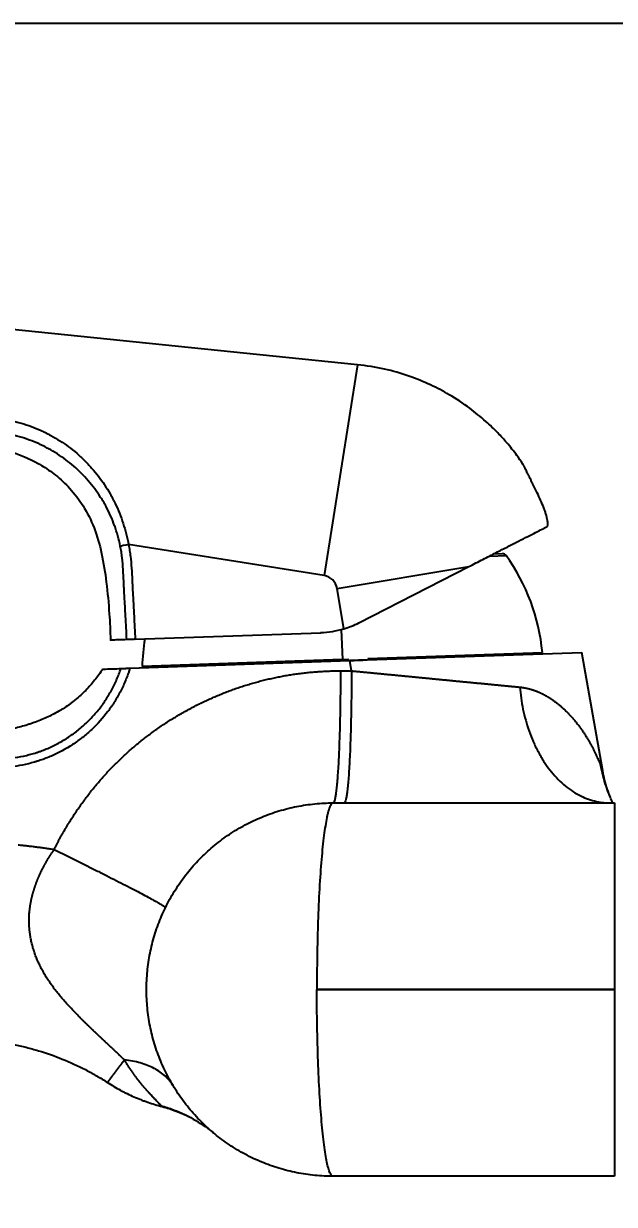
# Model space of a CAD drawing. Extents: x 0 to 1128, y 0 to 827.
# Drawn here: x 682 to 746.9, y 229.6 to 359.2 of the extents above; entities that cross this region are included whole.
import ezdxf

# ---------------------------------------------------------------- set-up
doc = ezdxf.new("R2010")
doc.units = 0
doc.header["$LTSCALE"] = 10
doc.header["$MEASUREMENT"] = 0
doc.header["$PDMODE"] = 3
doc.header["$PDSIZE"] = -10
doc.layers.get('0').update_dxf_attribs({"linetype": 'CONTINUOUS'})
doc.layers.get('DEFPOINTS').update_dxf_attribs({"linetype": 'CONTINUOUS'})
doc.layers.add('1', color=7, linetype='CONTINUOUS')
doc.styles.add('Daelim Dimension', font='')
doc.styles.get('Daelim Dimension').set_extended_font_data('나눔고딕')
doc.dimstyles.new('DEFAULT', dxfattribs={"dimscale": 2, "dimtxt": 2, "dimasz": 2, "dimexe": 0, "dimexo": 2, "dimgap": 1, "dimtad": 1, "dimdec": 1, "dimzin": 9, "dimdsep": 46, "dimtxsty": 'Daelim Dimension', "dimcen": 0.5, "dimclrd": 252, "dimclre": 252, "dimclrt": 3, "dimadec": 1, "dimazin": 0, "dimtfac": 1, "dimtdec": 1, "dimtix": 1, "dimtmove": 0, "dimatfit": 3, "dimfxl": 1, "dimtolj": 1, "dimtzin": 1, "dimlwd": 9, "dimlwe": 9, "dimarcsym": 0})

# ---------------------------------------------------------------- blocks, each defined once
blk = doc.blocks.new('*D19')
at = {"color": 5, "lineweight": 9, "ltscale": 0.5, "transparency": 16777216}
for p, q in [((617.22, 243.92), (617.22, 148.63)), ((814.45, 180.87), (814.45, 148.63)), ((621.22, 148.63), (810.45, 148.63))]:
    blk.add_line(p, q, dxfattribs=at)
at = {"color": 5, "ltscale": 0.5, "transparency": 16777216}
for points in [[(621.22, 149.3), (621.22, 147.96), (617.22, 148.63)], [(810.45, 149.3), (810.45, 147.96), (814.45, 148.63)]]:
    blk.add_solid(points, dxfattribs=at)
at = {"layer": 'DEFPOINTS', "color": 0, "ltscale": 0.5, "transparency": 16777216}
for p in [(617.22, 247.92), (814.45, 184.87), (814.45, 148.63)]:
    blk.add_point(p, dxfattribs=at)
at = {"color": 7, "lineweight": -3, "ltscale": 0.5, "transparency": 16777216, "insert": (715.83, 156.07), "char_height": 10, "attachment_point": 5, "style": 'Daelim Dimension'}
blk.add_mtext('\\A1;197', dxfattribs=at)

msp = doc.modelspace()

# ---------------------------------------------------------------- linework, layer by layer
at = {"color": 5, "lineweight": -3, "ltscale": 0.5}
msp.add_line((762.7, 359.24), (543.58, 359.24), dxfattribs=at)
at = {"layer": '1', "color": 7, "linetype": 'Continuous', "lineweight": -3}
for p, q in [((718.71, 321.79), (619.94, 331.87)), ((718.71, 321.79), (715.05, 298.63)), ((715.05, 298.63), (693.57, 302.04)), ((733.26, 300.77), (735.07, 300.83)), ((733.71, 301.01), (734.64, 301.04)), ((716.5, 297.2), (730.94, 299.61)), ((718.87, 293.45), (730.94, 299.61)), ((717.23, 292.79), (716.5, 297.2)), ((694.31, 291.63), (714.68, 292.36)), ((716.94, 292.7), (717.06, 289.42)), ((693.72, 288.46), (717.88, 289.3)), ((717.88, 289.29), (693.72, 288.43)), ((717.06, 289.42), (695.07, 288.65)), ((717.06, 289.42), (717.79, 289.45)), ((717.06, 289.27), (717.06, 289.42)), ((718.07, 288.17), (717.88, 289.29)), ((719.77, 289.37), (743.37, 290.19)), ((719.85, 289.52), (739.04, 290.19)), ((737.2, 289.98), (737.04, 290.12)), ((745.66, 277.2), (743.37, 290.19)), ((693.63, 288.46), (693.72, 288.46)), ((716.85, 288.17), (718.07, 288.17)), ((716.05, 273.67), (746.95, 273.67)), ((746.95, 273.67), (746.95, 253.17)), ((746.95, 253.17), (714.26, 253.17)), ((714.26, 253.17), (746.95, 253.17)), ((746.95, 253.17), (746.95, 253.17)), ((746.95, 253.17), (746.95, 232.67)), ((746.95, 232.67), (716.05, 232.67))]:
    msp.add_line(p, q, dxfattribs=at)
for centre, radius, start, end in [((734.66, 300.54), 0.5, 35.4074, 92), ((717.1, 288.06), 22.04, 5.5395, 35.4074), ((714.32, 302.36), 10, 272.0453, 286.8952), ((717.1, 288.06), 22.04, 170.5712, 178.4605)]:
    msp.add_arc(centre, radius, start, end, dxfattribs=at)
for centre, major_axis, ratio, start_param, end_param in [((693.63, 302.04), (-0.981, -0.195), 0.010859, 4.766964, 6.079465), ((717.94, 289.29), (0.036, -0.999), 0.05558, 4.698811, 4.710404), ((693.77, 288.43), (-0.951, 0.308), 0.017149, 1.427776, 1.517858), ((693.77, 288.43), (0.036, -0.999), 0.05558, 4.679701, 4.710404)]:
    msp.add_ellipse(centre, major_axis=major_axis, ratio=ratio, start_param=start_param, end_param=end_param, dxfattribs=at)
for points, knots in [([(624.77, 324.01), (627.94, 323.53), (631.11, 323.06), (637.45, 322.12), (640.62, 321.65), (646.96, 320.71), (650.13, 320.25), (656.48, 319.32), (659.65, 318.86), (663.62, 318.28), (664.41, 318.17), (665.99, 317.94), (666.79, 317.82), (669.17, 317.47), (670.75, 317.24), (673.13, 316.89), (673.92, 316.77), (675.11, 316.59), (675.51, 316.53), (676.3, 316.4), (676.69, 316.34), (677.29, 316.25), (677.58, 316.2), (677.98, 316.14), (678.38, 316.08), (678.67, 316.03), (679.07, 315.97), (679.27, 315.93), (679.86, 315.83), (680.25, 315.75), (680.83, 315.62), (681.02, 315.58), (681.4, 315.48), (681.59, 315.43), (682.16, 315.26), (682.53, 315.14), (683.26, 314.87), (683.62, 314.72), (684.15, 314.47), (684.33, 314.39), (684.55, 314.28), (684.59, 314.26), (684.68, 314.21), (684.73, 314.19), (684.86, 314.12), (685.29, 313.89), (685.7, 313.64), (686.35, 313.23), (686.67, 313.01), (687.29, 312.55), (687.58, 312.31), (688.17, 311.81), (688.45, 311.55), (688.86, 311.14), (689, 311.01), (689.26, 310.72), (689.39, 310.58), (689.78, 310.15), (690.02, 309.85), (690.49, 309.24), (690.72, 308.92), (691.15, 308.28), (691.35, 307.94), (691.64, 307.43), (691.74, 307.26), (691.85, 307.04), (691.88, 307), (691.92, 306.91), (691.94, 306.87), (692.01, 306.73), (692.05, 306.65), (692.27, 306.2), (692.43, 305.84), (692.72, 305.11), (692.86, 304.73), (693.1, 303.98), (693.22, 303.6), (693.41, 302.83), (693.5, 302.44), (693.57, 302.04)], [0, 0, 0, 0, 0.125, 0.125, 0.25, 0.25, 0.375, 0.375, 0.5, 0.5, 0.53125, 0.53125, 0.5625, 0.5625, 0.625, 0.625, 0.65625, 0.65625, 0.671875, 0.671875, 0.6875, 0.6875, 0.695312, 0.699219, 0.703125, 0.710937, 0.710937, 0.71875, 0.71875, 0.734375, 0.734375, 0.742187, 0.742187, 0.75, 0.75, 0.765625, 0.765625, 0.78125, 0.78125, 0.789062, 0.789062, 0.791016, 0.791016, 0.792969, 0.792969, 0.796875, 0.8125, 0.8125, 0.828125, 0.828125, 0.84375, 0.84375, 0.859375, 0.859375, 0.867187, 0.867187, 0.875, 0.875, 0.890625, 0.890625, 0.90625, 0.90625, 0.921875, 0.921875, 0.929687, 0.929687, 0.931641, 0.931641, 0.933594, 0.933594, 0.9375, 0.9375, 0.953125, 0.953125, 0.96875, 0.96875, 0.984375, 0.984375, 1, 1, 1, 1]), ([(692.67, 301.85), (692.59, 302.24), (692.5, 302.62), (692.34, 303.19), (692.28, 303.37), (692.17, 303.74), (691.98, 304.29), (691.76, 304.83), (691.45, 305.54), (691.28, 305.88), (691.05, 306.31), (691, 306.39), (690.91, 306.56), (690.76, 306.81), (690.61, 307.06), (690.31, 307.54), (690.09, 307.85), (689.64, 308.46), (689.4, 308.75), (688.91, 309.32), (688.65, 309.6), (688.11, 310.14), (687.84, 310.39), (687.27, 310.88), (686.98, 311.12), (686.38, 311.57), (686.07, 311.78), (685.43, 312.19), (685.11, 312.38), (684.61, 312.66), (684.44, 312.74), (684.22, 312.85), (684.18, 312.87), (684.09, 312.92), (683.96, 312.98), (683.83, 313.04), (683.4, 313.24), (683.04, 313.38), (682.33, 313.65), (681.96, 313.77), (681.41, 313.93), (681.22, 313.98), (680.85, 314.08), (680.66, 314.12), (680.09, 314.25), (679.71, 314.32), (679.13, 314.42), (678.94, 314.45), (678.55, 314.51), (678.36, 314.54), (677.97, 314.6), (677.78, 314.63), (677.39, 314.69), (677.2, 314.72), (676.61, 314.81), (676.23, 314.87), (675.06, 315.05), (674.29, 315.17), (672.74, 315.4), (671.96, 315.51), (669.63, 315.86), (668.08, 316.08), (665.74, 316.42), (664.97, 316.53), (663.41, 316.75), (659.53, 317.32), (655.64, 317.88), (649.43, 318.78), (646.32, 319.24), (640.11, 320.14), (637, 320.6), (630.79, 321.51), (627.68, 321.97), (624.58, 322.43)], [0, 0, 0, 0, 0.015625, 0.015625, 0.023438, 0.023438, 0.03125, 0.046875, 0.046875, 0.0625, 0.0625, 0.066406, 0.066406, 0.070313, 0.078125, 0.078125, 0.09375, 0.09375, 0.109375, 0.109375, 0.125, 0.125, 0.140625, 0.140625, 0.15625, 0.15625, 0.171875, 0.171875, 0.1875, 0.1875, 0.195313, 0.195313, 0.197266, 0.197266, 0.199219, 0.203125, 0.203125, 0.21875, 0.21875, 0.234375, 0.234375, 0.242188, 0.242188, 0.25, 0.25, 0.265625, 0.265625, 0.273438, 0.273438, 0.28125, 0.28125, 0.289063, 0.289063, 0.296875, 0.296875, 0.3125, 0.3125, 0.34375, 0.34375, 0.375, 0.375, 0.4375, 0.4375, 0.46875, 0.46875, 0.5, 0.625, 0.625, 0.75, 0.75, 0.875, 0.875, 1, 1, 1, 1]), ([(736.89, 310.87), (736.68, 311.19), (736.13, 312), (735.2, 313.15), (734.07, 314.4), (732.73, 315.68), (730.97, 317.12), (728.94, 318.46), (726.7, 319.64), (724.32, 320.6), (721.63, 321.37), (719.72, 321.68), (718.71, 321.79)], [0, 0, 0, 0, 0.052682, 0.134423, 0.201543, 0.284562, 0.38812, 0.511822, 0.617613, 0.734369, 0.861913, 1, 1, 1, 1]), ([(624.35, 321.56), (626.92, 321.13), (632, 320.29), (639.41, 319.11), (646.35, 318.04), (652.64, 317.09), (658.27, 316.25), (663.24, 315.52), (667.57, 314.91), (671.3, 314.36), (674.25, 313.85), (676.5, 313.39), (678.16, 313), (679.52, 312.61), (680.82, 312.19), (682.32, 311.62), (683.97, 310.8), (685.65, 309.65), (687.22, 308.18), (688.68, 306.25), (689.9, 303.84), (690.68, 300.99), (691.18, 297.82), (691.46, 294.63), (691.57, 292.51), (691.59, 291.54)], [0, 0, 0, 0, 0.094556, 0.187704, 0.2729, 0.350126, 0.41943, 0.479886, 0.532926, 0.578673, 0.61726, 0.641819, 0.662413, 0.67908, 0.693242, 0.712365, 0.737503, 0.76018, 0.786147, 0.815447, 0.847916, 0.883648, 0.922574, 0.964723, 1, 1, 1, 1]), ([(738.47, 307.72), (738.42, 307.82), (738.32, 308.02), (738.17, 308.32), (738.08, 308.51), (738.01, 308.66), (737.97, 308.73), (737.94, 308.8), (737.91, 308.85), (737.9, 308.87), (737.84, 308.99), (737.8, 309.08), (737.71, 309.26), (737.67, 309.35), (737.58, 309.52), (737.54, 309.61), (737.48, 309.73), (737.46, 309.77), (737.42, 309.85), (737.4, 309.89), (737.34, 310), (737.27, 310.14), (737.21, 310.27), (737.15, 310.39), (737.12, 310.45), (737.09, 310.52), (737.08, 310.53), (737.07, 310.55), (737.06, 310.57), (737.04, 310.6), (737.03, 310.63), (737, 310.69), (736.96, 310.77), (736.93, 310.82), (736.91, 310.86), (736.91, 310.87), (736.9, 310.88), (736.9, 310.89), (736.9, 310.89), (736.89, 310.91), (736.89, 310.91), (736.89, 310.91), (736.89, 310.91)], [0, 0, 0, 0, 0.062413, 0.124826, 0.187239, 0.187239, 0.218446, 0.234049, 0.234049, 0.249653, 0.249653, 0.312066, 0.312066, 0.374479, 0.374479, 0.436892, 0.436892, 0.468099, 0.468099, 0.499305, 0.499305, 0.561718, 0.624131, 0.624131, 0.686544, 0.686544, 0.702148, 0.702148, 0.717751, 0.717751, 0.748958, 0.748958, 0.811371, 0.873784, 0.873784, 0.90499, 0.920594, 0.920594, 0.936197, 0.936197, 0.99861, 1, 1, 1, 1]), ([(739.53, 303.99), (739.55, 304.01), (739.57, 304.03), (739.6, 304.09), (739.61, 304.11), (739.62, 304.15), (739.62, 304.16), (739.62, 304.19), (739.63, 304.2), (739.63, 304.27), (739.63, 304.34), (739.63, 304.46), (739.62, 304.5), (739.62, 304.55), (739.62, 304.57), (739.61, 304.59), (739.61, 304.62), (739.6, 304.66), (739.59, 304.78), (739.57, 304.88), (739.53, 305.01), (739.53, 305.04), (739.51, 305.1), (739.51, 305.13), (739.48, 305.21), (739.47, 305.27), (739.41, 305.45), (739.38, 305.57), (739.32, 305.72), (739.31, 305.76), (739.29, 305.82), (739.28, 305.85), (739.24, 305.94), (739.22, 306.01), (739.19, 306.07)], [0, 0, 0, 0, 0.125, 0.125, 0.1875, 0.1875, 0.21875, 0.21875, 0.25, 0.25, 0.375, 0.375, 0.4375, 0.4375, 0.453125, 0.453125, 0.46875, 0.5, 0.5, 0.625, 0.625, 0.65625, 0.65625, 0.6875, 0.6875, 0.75, 0.75, 0.875, 0.875, 0.90625, 0.90625, 0.9375, 0.9375, 1, 1, 1, 1]), ([(730.94, 299.61), (731.48, 299.89), (732, 300.15), (732.99, 300.66), (733.47, 300.9), (734.38, 301.37), (734.82, 301.59), (735.44, 301.91), (735.64, 302.01), (735.89, 302.14), (735.94, 302.16), (736.04, 302.21), (736.18, 302.29), (736.32, 302.36), (736.78, 302.59), (737.12, 302.77), (737.75, 303.09), (738.03, 303.23), (738.56, 303.5), (738.79, 303.62), (739.02, 303.74), (739.05, 303.75), (739.1, 303.77), (739.12, 303.79), (739.19, 303.82), (739.24, 303.85), (739.37, 303.92), (739.45, 303.96), (739.53, 303.99)], [0, 0, 0, 0, 0.125, 0.125, 0.25, 0.25, 0.375, 0.375, 0.4375, 0.4375, 0.453125, 0.453125, 0.46875, 0.5, 0.5, 0.625, 0.625, 0.75, 0.75, 0.875, 0.875, 0.890625, 0.890625, 0.90625, 0.90625, 0.9375, 0.9375, 1, 1, 1, 1]), ([(693.38, 291.6), (693.34, 292.46), (693.29, 293.31), (693.24, 294.38), (693.22, 294.59), (693.2, 295.02), (693.19, 295.24), (693.15, 295.88), (693.13, 296.3), (693.09, 296.95), (693.08, 297.27), (693.06, 297.59), (693.05, 297.8), (693.05, 297.91), (693.02, 298.44), (693, 298.87), (692.95, 299.72), (692.92, 300.15), (692.86, 300.68), (692.84, 300.79), (692.81, 301), (692.77, 301.32), (692.71, 301.64), (692.67, 301.85)], [0, 0, 0, 0, 0.25, 0.25, 0.3125, 0.3125, 0.375, 0.375, 0.5, 0.5, 0.5625, 0.59375, 0.59375, 0.625, 0.625, 0.75, 0.75, 0.875, 0.875, 0.90625, 0.90625, 0.9375, 1, 1, 1, 1]), ([(693.57, 302.04), (693.62, 301.82), (693.65, 301.61), (693.72, 301.18), (693.75, 300.96), (693.83, 300.31), (693.87, 299.88), (693.93, 299.01), (693.95, 298.58), (693.97, 298.04), (693.98, 297.93), (693.99, 297.71), (693.99, 297.6), (694.01, 297.28), (694.02, 297.06), (694.05, 296.41), (694.08, 295.97), (694.11, 295.32), (694.13, 295.11), (694.15, 294.67), (694.16, 294.46), (694.22, 293.37), (694.27, 292.5), (694.31, 291.63)], [0, 0, 0, 0, 0.0625, 0.0625, 0.125, 0.125, 0.25, 0.25, 0.375, 0.375, 0.40625, 0.40625, 0.4375, 0.4375, 0.5, 0.5, 0.625, 0.625, 0.6875, 0.6875, 0.75, 0.75, 1, 1, 1, 1]), ([(717.23, 292.79), (717.51, 292.87), (717.79, 292.97), (718.34, 293.19), (718.61, 293.31), (718.87, 293.45)], [0, 0, 0, 0, 0.5, 0.5, 1, 1, 1, 1]), ([(693.38, 291.6), (693.08, 291.59), (692.82, 291.58), (692.38, 291.57), (692.19, 291.56), (692.01, 291.55), (691.98, 291.55), (691.91, 291.55), (691.88, 291.55), (691.8, 291.54), (691.75, 291.54), (691.64, 291.54), (691.6, 291.54), (691.6, 291.54), (691.6, 291.54), (691.6, 291.54)], [0, 0, 0, 0, 0.249887, 0.249887, 0.499774, 0.499774, 0.562246, 0.562246, 0.624718, 0.624718, 0.749662, 0.749662, 0.999549, 0.999549, 1, 1, 1, 1]), ([(694.31, 291.63), (694.26, 291.63), (694.14, 291.63), (694.04, 291.62), (693.93, 291.62), (693.88, 291.62), (693.79, 291.62), (693.74, 291.61), (693.66, 291.61), (693.62, 291.61), (693.55, 291.61), (693.52, 291.61), (693.47, 291.6), (693.44, 291.6), (693.41, 291.6), (693.39, 291.6), (693.38, 291.6)], [0, 0, 0, 0, 0.125, 0.25, 0.25, 0.375, 0.375, 0.5, 0.5, 0.625, 0.625, 0.75, 0.75, 0.875, 0.875, 1, 1, 1, 1]), ([(693.72, 288.43), (693.7, 288.37), (693.68, 288.32), (693.65, 288.22), (693.63, 288.16), (693.58, 288), (693.47, 287.69), (693.35, 287.38), (693.1, 286.76), (692.91, 286.36), (692.51, 285.57), (692.29, 285.18), (691.99, 284.71), (691.93, 284.61), (691.81, 284.42), (691.62, 284.15), (691.43, 283.87), (690.76, 282.99), (690.17, 282.33), (689.2, 281.43), (688.87, 281.14), (688.47, 280.82), (688.43, 280.79), (688.34, 280.72), (688.3, 280.69), (688.16, 280.59), (687.89, 280.39), (687.62, 280.2), (686.69, 279.59), (685.92, 279.17), (684.7, 278.64), (684.29, 278.48), (683.76, 278.31), (683.65, 278.27), (683.44, 278.21), (683.12, 278.11), (682.8, 278.02), (682.15, 277.87), (681.72, 277.78), (680.85, 277.64), (680.42, 277.59), (679.76, 277.54), (679.32, 277.52), (678.88, 277.51), (678.55, 277.49), (678.44, 277.49), (678.22, 277.48), (677.89, 277.47), (677.56, 277.46), (677.12, 277.44), (676.9, 277.43), (676.46, 277.42), (675.8, 277.39), (675.14, 277.37), (673.82, 277.32), (672.93, 277.28), (670.29, 277.19), (668.53, 277.12), (665.01, 276.99), (663.25, 276.93), (659.73, 276.8), (657.96, 276.74), (649.16, 276.41), (642.11, 276.16), (631.54, 275.77), (628.02, 275.64), (622.74, 275.45), (620.98, 275.39), (617.45, 275.26), (615.69, 275.2), (613.93, 275.13)], [0, 0, 0, 0, 0.001953, 0.001953, 0.003906, 0.003906, 0.007813, 0.015625, 0.015625, 0.03125, 0.03125, 0.046875, 0.046875, 0.050781, 0.050781, 0.054688, 0.0625, 0.0625, 0.09375, 0.09375, 0.109375, 0.109375, 0.111328, 0.111328, 0.113281, 0.113281, 0.117188, 0.125, 0.125, 0.15625, 0.15625, 0.171875, 0.171875, 0.175781, 0.175781, 0.179688, 0.1875, 0.1875, 0.203125, 0.203125, 0.21875, 0.21875, 0.226563, 0.234375, 0.234375, 0.238281, 0.238281, 0.242188, 0.25, 0.25, 0.257813, 0.257813, 0.265625, 0.28125, 0.28125, 0.3125, 0.3125, 0.375, 0.375, 0.4375, 0.4375, 0.5, 0.5, 0.75, 0.75, 0.875, 0.875, 0.9375, 0.9375, 1, 1, 1, 1]), ([(613.94, 276.12), (615.67, 276.19), (617.4, 276.25), (620.86, 276.37), (622.59, 276.44), (627.78, 276.62), (631.25, 276.75), (638.17, 277), (641.63, 277.12), (648.55, 277.37), (652.01, 277.5), (657.2, 277.69), (658.93, 277.75), (662.39, 277.87), (664.12, 277.94), (667.58, 278.06), (669.31, 278.12), (671.91, 278.22), (672.77, 278.25), (674.5, 278.31), (675.37, 278.34), (676.45, 278.38), (676.66, 278.39), (677.1, 278.41), (677.31, 278.42), (677.74, 278.43), (678.07, 278.44), (678.39, 278.45), (678.61, 278.46), (678.72, 278.47), (679.04, 278.48), (679.26, 278.48), (679.58, 278.5), (679.69, 278.5), (679.91, 278.52), (680.01, 278.52), (680.55, 278.57), (680.98, 278.62), (681.83, 278.76), (682.25, 278.86), (682.88, 279.02), (683.09, 279.08), (683.41, 279.18), (683.51, 279.21), (683.72, 279.28), (683.82, 279.32), (684.34, 279.5), (684.74, 279.67), (685.53, 280.04), (685.91, 280.24), (686.66, 280.68), (687.03, 280.91), (687.47, 281.23), (687.56, 281.29), (687.74, 281.43), (687.82, 281.49), (688.08, 281.7), (688.25, 281.84), (688.75, 282.26), (689.07, 282.56), (689.67, 283.18), (689.96, 283.51), (690.51, 284.18), (690.77, 284.53), (691.04, 284.94), (691.07, 284.99), (691.13, 285.08), (691.16, 285.13), (691.25, 285.27), (691.42, 285.55), (691.59, 285.83), (691.9, 286.41), (692.09, 286.8), (692.44, 287.6), (692.6, 288.01), (692.74, 288.42)], [0, 0, 0, 0, 0.0625, 0.0625, 0.125, 0.125, 0.25, 0.25, 0.375, 0.375, 0.5, 0.5, 0.5625, 0.5625, 0.625, 0.625, 0.6875, 0.6875, 0.71875, 0.71875, 0.75, 0.75, 0.757813, 0.757813, 0.765625, 0.765625, 0.773438, 0.777344, 0.777344, 0.78125, 0.78125, 0.789063, 0.789063, 0.792969, 0.792969, 0.796875, 0.796875, 0.8125, 0.8125, 0.828125, 0.828125, 0.835938, 0.835938, 0.839844, 0.839844, 0.84375, 0.84375, 0.859375, 0.859375, 0.875, 0.875, 0.890625, 0.890625, 0.894531, 0.894531, 0.898438, 0.898438, 0.90625, 0.90625, 0.921875, 0.921875, 0.9375, 0.9375, 0.953125, 0.953125, 0.955078, 0.955078, 0.957031, 0.957031, 0.960938, 0.96875, 0.96875, 0.984375, 0.984375, 1, 1, 1, 1]), ([(690.74, 288.35), (690.46, 287.94), (690.16, 287.54), (689.54, 286.76), (689.21, 286.38), (688.69, 285.85), (688.51, 285.67), (688.14, 285.33), (687.95, 285.16), (687.71, 284.96), (687.66, 284.92), (687.56, 284.84), (687.51, 284.8), (687.36, 284.69), (687.26, 284.61), (686.95, 284.39), (686.75, 284.25), (686.12, 283.84), (685.69, 283.6), (684.8, 283.15), (684.35, 282.94), (683.65, 282.66), (683.42, 282.57), (683.07, 282.44), (682.89, 282.38), (682.71, 282.32), (682.59, 282.28), (682.53, 282.26), (681.99, 282.09), (681.51, 281.96), (680.54, 281.72), (680.05, 281.61), (679.06, 281.42), (678.57, 281.34), (677.58, 281.2), (677.08, 281.14), (676.09, 281.03), (675.59, 280.97), (674.59, 280.87), (674.09, 280.82), (673.34, 280.76), (673.09, 280.73), (672.59, 280.69), (672.35, 280.67), (671.1, 280.56), (670.1, 280.48), (669.1, 280.41)], [0, 0, 0, 0, 0.0625, 0.0625, 0.125, 0.125, 0.15625, 0.15625, 0.1875, 0.1875, 0.195312, 0.195312, 0.203125, 0.203125, 0.21875, 0.21875, 0.25, 0.25, 0.3125, 0.3125, 0.375, 0.375, 0.40625, 0.40625, 0.421875, 0.429687, 0.429687, 0.4375, 0.4375, 0.5, 0.5, 0.5625, 0.5625, 0.625, 0.625, 0.6875, 0.6875, 0.75, 0.75, 0.8125, 0.8125, 0.84375, 0.84375, 0.875, 0.875, 1, 1, 1, 1]), ([(690.74, 288.35), (690.74, 288.35), (690.78, 288.36), (690.95, 288.36), (691.08, 288.37), (691.41, 288.38), (691.62, 288.39), (692.12, 288.4), (692.41, 288.41), (692.74, 288.42)], [0, 0, 0, 0, 0.25, 0.25, 0.5, 0.5, 0.75, 0.75, 1, 1, 1, 1]), ([(692.74, 288.42), (692.75, 288.42), (692.76, 288.43), (692.8, 288.43), (692.82, 288.43), (692.86, 288.43), (692.88, 288.43), (692.91, 288.43), (692.92, 288.43), (692.97, 288.43), (693.01, 288.43), (693.06, 288.44), (693.07, 288.44), (693.09, 288.44), (693.12, 288.44), (693.16, 288.44), (693.23, 288.44), (693.27, 288.44), (693.35, 288.45), (693.37, 288.45), (693.42, 288.45), (693.45, 288.45), (693.53, 288.45), (693.58, 288.45), (693.63, 288.46)], [0, 0, 0, 0, 0.125, 0.125, 0.25, 0.25, 0.3125, 0.3125, 0.375, 0.375, 0.5, 0.5, 0.53125, 0.53125, 0.5625, 0.625, 0.625, 0.75, 0.75, 0.8125, 0.8125, 0.875, 0.875, 1, 1, 1, 1]), ([(716.85, 288.17), (716.85, 287.69), (716.85, 287.22), (716.85, 286.27), (716.84, 285.8), (716.83, 284.87), (716.83, 284.41), (716.81, 283.5), (716.8, 283.06), (716.78, 282.18), (716.77, 281.75), (716.75, 280.91), (716.73, 280.51), (716.7, 279.72), (716.69, 279.34), (716.65, 278.6), (716.64, 278.25), (716.6, 277.58), (716.58, 277.26), (716.54, 276.66), (716.52, 276.38), (716.47, 275.85), (716.45, 275.6), (716.4, 275.16), (716.38, 274.95), (716.33, 274.59), (716.31, 274.43), (716.26, 274.15), (716.23, 274.04), (716.18, 273.85), (716.15, 273.78), (716.1, 273.69), (716.07, 273.67), (716.05, 273.67)], [0, 0, 0, 0, 0.0625, 0.0625, 0.125, 0.125, 0.1875, 0.1875, 0.25, 0.25, 0.3125, 0.3125, 0.375, 0.375, 0.4375, 0.4375, 0.5, 0.5, 0.5625, 0.5625, 0.625, 0.625, 0.6875, 0.6875, 0.75, 0.75, 0.8125, 0.8125, 0.875, 0.875, 0.9375, 0.9375, 1, 1, 1, 1]), ([(718.07, 288.17), (718.07, 287.74), (718.07, 287.31), (718.06, 286.42), (718.06, 285.98), (718.05, 285.08), (718.04, 284.63), (718.03, 283.73), (718.02, 283.28), (718, 282.38), (717.99, 281.94), (717.97, 281.07), (717.95, 280.65), (717.92, 279.82), (717.91, 279.42), (717.87, 278.64), (717.85, 278.27), (717.81, 277.56), (717.79, 277.23), (717.75, 276.6), (717.73, 276.3), (717.68, 275.76), (717.66, 275.51), (717.61, 275.06), (717.58, 274.86), (717.53, 274.51), (717.51, 274.36), (717.46, 274.1), (717.43, 273.99), (717.38, 273.83), (717.36, 273.77), (717.31, 273.69), (717.29, 273.67), (717.26, 273.67)], [0, 0, 0, 0, 0.0625, 0.0625, 0.125, 0.125, 0.1875, 0.1875, 0.25, 0.25, 0.3125, 0.3125, 0.375, 0.375, 0.4375, 0.4375, 0.5, 0.5, 0.5625, 0.5625, 0.625, 0.625, 0.6875, 0.6875, 0.75, 0.75, 0.8125, 0.8125, 0.875, 0.875, 0.9375, 0.9375, 1, 1, 1, 1]), ([(718.07, 288.17), (718.1, 288.17), (718.15, 288.16), (718.23, 288.15), (718.32, 288.14), (718.4, 288.14), (718.48, 288.13), (718.56, 288.12), (718.65, 288.11), (718.73, 288.1), (718.81, 288.1), (718.89, 288.09), (718.97, 288.08), (719.05, 288.07), (719.13, 288.07), (719.21, 288.06), (719.29, 288.05), (719.37, 288.04), (719.44, 288.04), (719.52, 288.03), (719.6, 288.02), (719.68, 288.01), (719.76, 288.01), (719.83, 288), (719.91, 287.99), (719.99, 287.98), (720.06, 287.98), (720.14, 287.97), (720.21, 287.96), (720.29, 287.95), (720.36, 287.95), (720.44, 287.94), (720.51, 287.93), (720.59, 287.93), (720.66, 287.92), (720.73, 287.91), (720.81, 287.91), (720.88, 287.9), (720.95, 287.89), (721.02, 287.88), (721.1, 287.88), (721.17, 287.87), (721.24, 287.86), (721.31, 287.86), (721.38, 287.85), (721.45, 287.84), (721.52, 287.84), (721.59, 287.83), (721.66, 287.82), (721.73, 287.82), (721.8, 287.81), (721.87, 287.8), (721.93, 287.8), (722, 287.79), (722.07, 287.78), (722.14, 287.78), (722.2, 287.77), (722.27, 287.77), (722.34, 287.76), (722.4, 287.75), (722.47, 287.75), (722.53, 287.74), (722.6, 287.73), (722.66, 287.73), (722.73, 287.72), (722.79, 287.72), (722.85, 287.71), (722.92, 287.7), (722.98, 287.7), (723.04, 287.69), (723.1, 287.69), (723.17, 287.68), (723.23, 287.67), (723.29, 287.67), (723.35, 287.66), (723.41, 287.66), (723.47, 287.65), (723.53, 287.64), (723.59, 287.64), (723.65, 287.63), (723.71, 287.63), (723.77, 287.62), (723.83, 287.62), (723.89, 287.61), (723.94, 287.6), (724, 287.6), (724.06, 287.59), (724.12, 287.59), (724.17, 287.58), (724.23, 287.58), (724.29, 287.57), (724.34, 287.57), (724.4, 287.56), (724.45, 287.56), (724.51, 287.55), (724.56, 287.55), (724.62, 287.54), (724.67, 287.53), (724.72, 287.53), (724.78, 287.52), (724.83, 287.52), (724.88, 287.51), (724.93, 287.51), (724.99, 287.5), (725.04, 287.5), (725.09, 287.49), (725.14, 287.49), (725.19, 287.48), (725.24, 287.48), (725.29, 287.47), (725.34, 287.47), (725.39, 287.46), (725.44, 287.46), (725.49, 287.45), (725.54, 287.45), (725.58, 287.45), (725.63, 287.44), (725.68, 287.44), (725.73, 287.43), (725.77, 287.43), (725.82, 287.42), (725.87, 287.42), (725.91, 287.41), (725.96, 287.41), (726, 287.4), (726.05, 287.4), (726.09, 287.4), (726.14, 287.39), (726.18, 287.39), (726.22, 287.38), (726.27, 287.38), (726.31, 287.37), (726.35, 287.37), (726.4, 287.37), (726.44, 287.36), (726.48, 287.36), (726.52, 287.35), (726.56, 287.35), (726.6, 287.35), (726.64, 287.34), (726.68, 287.34), (726.72, 287.33), (726.76, 287.33), (726.8, 287.33), (726.84, 287.32), (726.88, 287.32), (726.92, 287.31), (726.96, 287.31), (727, 287.31), (727.03, 287.3), (727.07, 287.3), (727.11, 287.3), (727.15, 287.29), (727.18, 287.29), (727.22, 287.28), (727.25, 287.28), (727.29, 287.28), (727.32, 287.27), (727.36, 287.27), (727.39, 287.27), (727.43, 287.26), (727.46, 287.26), (727.5, 287.26), (727.53, 287.25), (727.56, 287.25), (727.6, 287.25), (727.63, 287.24), (727.66, 287.24), (727.69, 287.24), (727.72, 287.23), (727.75, 287.23), (727.79, 287.23), (727.82, 287.23), (727.85, 287.22), (727.88, 287.22), (727.91, 287.22), (727.94, 287.21), (727.97, 287.21), (728.05, 287.2), (728.18, 287.19), (728.36, 287.17), (728.54, 287.16), (728.72, 287.14), (728.89, 287.12), (729.07, 287.11), (729.24, 287.09), (729.42, 287.07), (729.59, 287.05), (729.76, 287.04), (729.93, 287.02), (730.1, 287.01), (730.27, 286.99), (730.44, 286.97), (730.6, 286.96), (730.77, 286.94), (730.93, 286.93), (731.09, 286.91), (731.25, 286.9), (731.41, 286.88), (731.57, 286.86), (731.72, 286.85), (731.88, 286.83), (732.03, 286.82), (732.19, 286.81), (732.34, 286.79), (732.49, 286.78), (732.64, 286.76), (732.79, 286.75), (732.94, 286.73), (733.08, 286.72), (733.23, 286.71), (733.37, 286.69), (733.51, 286.68), (733.65, 286.66), (733.79, 286.65), (733.93, 286.64), (734.07, 286.62), (734.2, 286.61), (734.34, 286.6), (734.47, 286.58), (734.6, 286.57), (734.73, 286.56), (734.86, 286.55), (734.99, 286.53), (735.12, 286.52), (735.25, 286.51), (735.37, 286.5), (735.5, 286.49), (735.62, 286.47), (735.74, 286.46), (735.86, 286.45), (735.98, 286.44), (736.1, 286.43), (736.21, 286.42), (736.33, 286.4), (736.44, 286.39), (736.52, 286.39), (736.56, 286.38)], [0, 0, 0, 0, 0.004133, 0.008252, 0.012355, 0.016444, 0.020518, 0.024577, 0.028621, 0.032651, 0.036665, 0.040665, 0.04465, 0.048621, 0.052576, 0.056517, 0.060442, 0.064353, 0.06825, 0.072131, 0.075998, 0.079849, 0.083686, 0.087508, 0.091316, 0.095108, 0.098886, 0.102649, 0.106397, 0.11013, 0.113848, 0.117552, 0.12124, 0.124914, 0.128573, 0.132218, 0.135847, 0.139462, 0.143062, 0.146647, 0.150217, 0.153772, 0.157313, 0.160838, 0.164349, 0.167845, 0.171327, 0.174793, 0.178245, 0.181681, 0.185103, 0.18851, 0.191903, 0.19528, 0.198643, 0.201991, 0.205324, 0.208642, 0.211945, 0.215234, 0.218507, 0.221766, 0.22501, 0.228239, 0.231454, 0.234653, 0.237838, 0.241008, 0.244163, 0.247303, 0.250428, 0.253539, 0.256635, 0.259716, 0.262782, 0.265833, 0.268869, 0.271891, 0.274898, 0.27789, 0.280867, 0.283829, 0.286776, 0.289709, 0.292627, 0.29553, 0.298418, 0.301291, 0.304149, 0.306993, 0.309822, 0.312636, 0.315435, 0.318219, 0.320988, 0.323743, 0.326483, 0.329208, 0.331918, 0.334613, 0.337293, 0.339959, 0.342609, 0.345245, 0.347866, 0.350473, 0.353064, 0.35564, 0.358202, 0.360749, 0.363281, 0.365798, 0.3683, 0.370788, 0.373261, 0.375718, 0.378161, 0.38059, 0.383003, 0.385401, 0.387785, 0.390154, 0.392508, 0.394847, 0.397171, 0.39948, 0.401775, 0.404055, 0.40632, 0.40857, 0.410805, 0.413025, 0.415231, 0.417421, 0.419597, 0.421758, 0.423904, 0.426036, 0.428152, 0.430254, 0.43234, 0.434412, 0.436469, 0.438512, 0.440539, 0.442552, 0.444549, 0.446532, 0.4485, 0.450453, 0.452392, 0.454315, 0.456224, 0.458117, 0.459996, 0.46186, 0.46371, 0.465544, 0.467364, 0.469168, 0.470958, 0.472733, 0.474493, 0.476239, 0.477969, 0.479685, 0.481386, 0.483072, 0.484743, 0.486399, 0.48804, 0.489667, 0.491279, 0.492875, 0.494457, 0.496025, 0.497577, 0.499114, 0.500637, 0.510232, 0.519792, 0.529318, 0.538809, 0.548265, 0.557687, 0.567074, 0.576426, 0.585744, 0.595027, 0.604276, 0.61349, 0.622669, 0.631814, 0.640924, 0.649999, 0.65904, 0.668047, 0.677018, 0.685956, 0.694858, 0.703726, 0.71256, 0.721358, 0.730123, 0.738853, 0.747548, 0.756209, 0.764835, 0.773426, 0.781983, 0.790506, 0.798994, 0.807448, 0.815867, 0.824251, 0.832601, 0.840917, 0.849198, 0.857445, 0.865657, 0.873835, 0.881978, 0.890087, 0.898162, 0.906202, 0.914207, 0.922178, 0.930115, 0.938018, 0.945886, 0.953719, 0.961519, 0.969284, 0.977014, 0.98471, 0.992372, 1, 1, 1, 1]), ([(736.56, 286.38), (736.57, 286.38), (736.59, 286.38), (736.63, 286.38), (736.67, 286.37), (736.71, 286.37), (736.74, 286.36), (736.78, 286.36), (736.82, 286.35), (736.85, 286.35), (736.89, 286.34), (736.93, 286.34), (736.97, 286.33), (737, 286.32), (737.04, 286.32), (737.08, 286.31), (737.12, 286.3), (737.15, 286.3), (737.19, 286.29), (737.23, 286.28), (737.27, 286.27), (737.3, 286.27), (737.34, 286.26), (737.38, 286.25), (737.42, 286.24), (737.45, 286.23), (737.49, 286.22), (737.53, 286.21), (737.57, 286.2), (737.61, 286.19), (737.64, 286.18), (737.68, 286.17), (737.72, 286.16), (737.76, 286.15), (737.79, 286.14), (737.83, 286.13), (737.87, 286.12), (737.91, 286.1), (737.95, 286.09), (737.98, 286.08), (738.02, 286.07), (738.06, 286.05), (738.1, 286.04), (738.14, 286.03), (738.17, 286.01), (738.21, 286), (738.25, 285.99), (738.29, 285.97), (738.33, 285.96), (738.36, 285.94), (738.4, 285.93), (738.44, 285.91), (738.48, 285.9), (738.52, 285.88), (738.55, 285.87), (738.59, 285.85), (738.63, 285.84), (738.67, 285.82), (738.71, 285.8), (738.74, 285.78), (738.78, 285.77), (738.82, 285.75), (738.86, 285.73), (738.9, 285.71), (738.93, 285.7), (738.97, 285.68), (739.01, 285.66), (739.05, 285.64), (739.09, 285.62), (739.12, 285.6), (739.16, 285.58), (739.2, 285.56), (739.24, 285.54), (739.28, 285.52), (739.31, 285.5), (739.35, 285.48), (739.39, 285.46), (739.43, 285.44), (739.47, 285.42), (739.5, 285.4), (739.54, 285.37), (739.58, 285.35), (739.62, 285.33), (739.66, 285.31), (739.69, 285.28), (739.73, 285.26), (739.77, 285.24), (739.81, 285.21), (739.84, 285.19), (739.88, 285.17), (739.92, 285.14), (739.96, 285.12), (740, 285.09), (740.03, 285.07), (740.07, 285.04), (740.11, 285.02), (740.15, 284.99), (740.26, 284.91), (740.45, 284.77), (740.71, 284.57), (740.98, 284.35), (741.25, 284.11), (741.52, 283.86), (741.79, 283.59), (742.06, 283.31), (742.33, 283.01), (742.6, 282.7), (742.8, 282.45), (742.93, 282.28), (743, 282.19), (743.08, 282.08), (743.16, 281.97), (743.25, 281.84), (743.35, 281.71), (743.45, 281.56), (743.56, 281.4), (743.67, 281.23), (743.78, 281.05), (743.89, 280.88), (743.99, 280.71), (744.09, 280.56), (744.17, 280.41), (744.25, 280.27), (744.33, 280.13), (744.4, 280), (744.47, 279.88), (744.53, 279.76), (744.59, 279.65), (744.64, 279.54), (744.69, 279.44), (744.77, 279.28), (744.88, 279.06), (745.01, 278.79), (745.12, 278.54), (745.22, 278.32), (745.3, 278.12), (745.36, 277.96), (745.4, 277.87), (745.42, 277.84)], [0, 0, 0, 0, 0.002578, 0.005162, 0.007753, 0.010352, 0.012957, 0.015569, 0.018188, 0.020814, 0.023447, 0.026087, 0.028735, 0.03139, 0.034052, 0.036721, 0.039397, 0.042081, 0.044773, 0.047472, 0.050178, 0.052892, 0.055613, 0.058343, 0.061079, 0.063824, 0.066576, 0.069336, 0.072104, 0.074879, 0.077663, 0.080454, 0.083253, 0.08606, 0.088876, 0.091699, 0.09453, 0.09737, 0.100218, 0.103074, 0.105938, 0.10881, 0.111691, 0.114579, 0.117477, 0.120382, 0.123296, 0.126219, 0.12915, 0.132089, 0.135037, 0.137994, 0.140959, 0.143933, 0.146915, 0.149906, 0.152906, 0.155915, 0.158932, 0.161958, 0.164993, 0.168037, 0.171089, 0.174151, 0.177221, 0.180301, 0.183389, 0.186487, 0.189593, 0.192709, 0.195833, 0.198967, 0.20211, 0.205262, 0.208423, 0.211594, 0.214773, 0.217962, 0.221161, 0.224368, 0.227585, 0.230811, 0.234047, 0.237292, 0.240546, 0.24381, 0.247083, 0.250366, 0.253659, 0.25696, 0.260272, 0.263593, 0.266923, 0.270264, 0.273614, 0.276973, 0.280342, 0.283721, 0.307575, 0.33236, 0.358082, 0.384748, 0.412361, 0.440928, 0.470451, 0.500936, 0.532385, 0.564802, 0.572727, 0.58162, 0.591481, 0.60231, 0.614107, 0.626873, 0.640608, 0.655311, 0.670983, 0.687624, 0.705234, 0.719863, 0.733956, 0.747514, 0.760537, 0.773025, 0.784977, 0.796395, 0.807277, 0.817623, 0.827435, 0.836711, 0.845452, 0.873405, 0.899584, 0.923998, 0.946656, 0.967571, 0.986756, 1, 1, 1, 1]), ([(736.56, 286.38), (736.59, 285.99), (736.64, 285.58), (736.75, 284.78), (736.82, 284.37), (736.99, 283.56), (737.09, 283.16), (737.31, 282.35), (737.44, 281.95), (737.71, 281.17), (737.87, 280.78), (738.19, 280.02), (738.37, 279.65), (738.75, 278.94), (738.96, 278.59), (739.39, 277.92), (739.61, 277.6), (740.08, 277), (740.33, 276.71), (740.83, 276.18), (741.1, 275.92), (741.63, 275.46), (741.91, 275.25), (742.46, 274.87), (742.75, 274.7), (743.32, 274.39), (743.6, 274.26), (744.18, 274.04), (744.47, 273.95), (745.04, 273.81), (745.33, 273.75), (745.71, 273.71), (745.81, 273.7), (745.91, 273.69)], [0, 0, 0, 0, 0.065115, 0.065115, 0.13023, 0.13023, 0.195344, 0.195344, 0.260459, 0.260459, 0.325574, 0.325574, 0.390689, 0.390689, 0.455803, 0.455803, 0.520918, 0.520918, 0.586033, 0.586033, 0.651148, 0.651148, 0.716262, 0.716262, 0.781377, 0.781377, 0.846492, 0.846492, 0.911607, 0.911607, 0.976721, 0.976721, 1, 1, 1, 1]), ([(746.64, 273.95), (746.55, 274.16), (746.34, 274.65), (746.03, 275.53), (745.69, 276.63), (745.5, 277.44), (745.41, 277.87)], [0, 0, 0, 0, 0.214295, 0.469775, 0.726237, 1, 1, 1, 1]), ([(745.42, 277.84), (745.44, 277.78), (745.49, 277.65), (745.56, 277.47), (745.61, 277.32), (745.65, 277.23), (745.66, 277.2), (745.66, 277.2), (745.66, 277.2), (745.66, 277.2)], [0, 0, 0, 0, 0.145267, 0.373902, 0.587511, 0.787952, 0.977469, 0.996027, 1, 1, 1, 1]), ([(746.48, 274.32), (746.43, 274.45), (746.38, 274.58), (746.27, 274.87), (746.22, 275.03), (746.05, 275.53), (745.96, 275.86), (745.79, 276.53), (745.72, 276.86), (745.66, 277.2)], [0, 0, 0, 0, 0.137113, 0.137113, 0.30969, 0.30969, 0.654845, 0.654845, 1, 1, 1, 1]), ([(716.05, 232.67), (715.38, 232.67), (714.71, 232.7), (713.37, 232.83), (712.71, 232.93), (711.39, 233.19), (710.74, 233.35), (709.45, 233.74), (708.82, 233.97), (707.58, 234.48), (706.97, 234.77), (705.79, 235.4), (705.21, 235.75), (704.1, 236.49), (703.56, 236.89), (702.52, 237.74), (702.02, 238.2), (701.08, 239.14), (700.62, 239.64), (699.77, 240.68), (699.37, 241.22), (698.63, 242.33), (698.28, 242.91), (697.65, 244.09), (697.36, 244.7), (696.85, 245.94), (696.62, 246.57), (696.23, 247.86), (696.07, 248.51), (695.81, 249.82), (695.71, 250.49), (695.58, 251.82), (695.55, 252.5), (695.55, 253.84), (695.58, 254.51), (695.71, 255.84), (695.81, 256.51), (696.07, 257.82), (696.23, 258.48), (696.62, 259.76), (696.85, 260.39), (697.36, 261.63), (697.65, 262.24), (698.28, 263.42), (698.63, 264), (699.37, 265.11), (699.77, 265.65), (700.62, 266.69), (701.08, 267.19), (702.02, 268.14), (702.52, 268.59), (703.56, 269.44), (704.1, 269.84), (705.21, 270.59), (705.79, 270.93), (706.97, 271.56), (707.58, 271.85), (708.82, 272.36), (709.45, 272.59), (710.74, 272.98), (711.39, 273.14), (712.71, 273.4), (713.37, 273.5), (714.71, 273.63), (715.38, 273.67), (716.05, 273.67)], [0, 0, 0, 0, 0.03125, 0.03125, 0.0625, 0.0625, 0.09375, 0.09375, 0.125, 0.125, 0.15625, 0.15625, 0.1875, 0.1875, 0.21875, 0.21875, 0.25, 0.25, 0.28125, 0.28125, 0.3125, 0.3125, 0.34375, 0.34375, 0.375, 0.375, 0.40625, 0.40625, 0.4375, 0.4375, 0.46875, 0.46875, 0.5, 0.5, 0.53125, 0.53125, 0.5625, 0.5625, 0.59375, 0.59375, 0.625, 0.625, 0.65625, 0.65625, 0.6875, 0.6875, 0.71875, 0.71875, 0.75, 0.75, 0.78125, 0.78125, 0.8125, 0.8125, 0.84375, 0.84375, 0.875, 0.875, 0.90625, 0.90625, 0.9375, 0.9375, 0.96875, 0.96875, 1, 1, 1, 1]), ([(716.05, 273.67), (716.03, 273.67), (716, 273.66), (715.96, 273.64), (715.91, 273.61), (715.87, 273.57), (715.82, 273.51), (715.78, 273.44), (715.74, 273.36), (715.69, 273.26), (715.65, 273.15), (715.6, 273.03), (715.56, 272.9), (715.52, 272.75), (715.48, 272.6), (715.43, 272.43), (715.39, 272.25), (715.31, 271.86), (715.19, 271.19), (715.04, 270.12), (714.89, 268.87), (714.72, 267.01), (714.53, 264.32), (714.41, 261.58), (714.35, 259.71), (714.33, 258.8), (714.31, 257.88), (714.29, 256.95), (714.28, 256.01), (714.27, 255.07), (714.26, 254.12), (714.26, 253.48), (714.26, 253.17)], [0, 0, 0, 0, 0.015924, 0.031848, 0.047772, 0.063696, 0.07962, 0.095544, 0.111468, 0.127392, 0.143316, 0.15924, 0.175164, 0.191088, 0.207012, 0.222936, 0.238859, 0.254783, 0.318454, 0.382125, 0.445796, 0.509467, 0.63665, 0.763833, 0.793354, 0.822875, 0.852396, 0.881917, 0.911437, 0.940958, 0.970479, 1, 1, 1, 1]), ([(746.76, 273.66), (746.75, 273.69), (746.74, 273.72), (746.69, 273.84), (746.65, 273.92), (746.61, 274.01)], [0, 0, 0, 0, 0.251372, 0.251372, 1, 1, 1, 1]), ([(693.13, 245.44), (693.1, 245.46), (693.06, 245.51), (692.99, 245.58), (692.92, 245.64), (692.84, 245.71), (692.77, 245.78), (692.7, 245.85), (692.63, 245.91), (692.56, 245.98), (692.49, 246.04), (692.42, 246.11), (692.35, 246.18), (692.28, 246.24), (692.21, 246.31), (692.15, 246.37), (692.08, 246.44), (692.01, 246.5), (691.94, 246.57), (691.87, 246.63), (691.8, 246.7), (691.73, 246.76), (691.66, 246.82), (691.59, 246.89), (691.53, 246.95), (691.46, 247.02), (691.39, 247.08), (691.32, 247.14), (691.26, 247.21), (691.19, 247.27), (691.12, 247.33), (691.05, 247.4), (690.99, 247.46), (690.92, 247.52), (690.85, 247.58), (690.79, 247.65), (690.72, 247.71), (690.65, 247.77), (690.59, 247.83), (690.52, 247.9), (690.45, 247.96), (690.39, 248.02), (690.32, 248.08), (690.26, 248.14), (690.19, 248.21), (690.13, 248.27), (690.06, 248.33), (690, 248.39), (689.93, 248.45), (689.87, 248.51), (689.8, 248.57), (689.74, 248.63), (689.68, 248.7), (689.61, 248.76), (689.55, 248.82), (689.49, 248.88), (689.42, 248.94), (689.36, 249), (689.3, 249.06), (689.23, 249.12), (689.17, 249.18), (689.11, 249.24), (689.05, 249.3), (688.98, 249.36), (688.92, 249.42), (688.86, 249.48), (688.8, 249.54), (688.74, 249.6), (688.68, 249.66), (688.61, 249.72), (688.55, 249.78), (688.49, 249.84), (688.43, 249.9), (688.37, 249.96), (688.31, 250.03), (688.25, 250.09), (688.06, 250.28), (687.73, 250.61), (687.29, 251.07), (686.86, 251.54), (686.45, 252), (686.06, 252.46), (685.69, 252.92), (685.33, 253.38), (685, 253.85), (684.68, 254.31), (684.39, 254.78), (684.16, 255.18), (683.99, 255.49), (683.87, 255.72), (683.76, 255.95), (683.65, 256.18), (683.55, 256.42), (683.45, 256.65), (683.36, 256.89), (683.27, 257.13), (683.19, 257.38), (683.11, 257.62), (683.04, 257.87), (682.97, 258.12), (682.91, 258.37), (682.86, 258.62), (682.81, 258.88), (682.77, 259.14), (682.73, 259.39), (682.7, 259.65), (682.68, 259.91), (682.66, 260.18), (682.65, 260.44), (682.65, 260.71), (682.65, 260.97), (682.66, 261.24), (682.67, 261.51), (682.69, 261.72), (682.71, 261.86), (682.72, 261.94), (682.72, 262.02), (682.73, 262.1), (682.75, 262.18), (682.76, 262.26), (682.77, 262.34), (682.78, 262.42), (682.8, 262.51), (682.81, 262.59), (682.82, 262.67), (682.84, 262.75), (682.86, 262.84), (682.87, 262.92), (682.89, 263.01), (682.91, 263.09), (682.93, 263.18), (682.95, 263.26), (682.97, 263.35), (682.99, 263.44), (683.01, 263.52), (683.04, 263.61), (683.06, 263.7), (683.09, 263.79), (683.11, 263.88), (683.14, 263.96), (683.16, 264.05), (683.19, 264.14), (683.22, 264.23), (683.25, 264.32), (683.28, 264.41), (683.31, 264.5), (683.34, 264.59), (683.37, 264.69), (683.41, 264.78), (683.44, 264.87), (683.47, 264.96), (683.51, 265.05), (683.55, 265.15), (683.58, 265.24), (683.62, 265.33), (683.66, 265.42), (683.7, 265.52), (683.74, 265.61), (683.78, 265.7), (683.82, 265.8), (683.87, 265.89), (683.91, 265.99), (683.95, 266.08), (684, 266.17), (684.04, 266.27), (684.09, 266.36), (684.14, 266.46), (684.19, 266.55), (684.24, 266.65), (684.29, 266.74), (684.34, 266.84), (684.39, 266.93), (684.44, 267.03), (684.5, 267.12), (684.55, 267.22), (684.61, 267.31), (684.66, 267.41), (684.72, 267.5), (684.78, 267.6), (684.84, 267.69), (684.9, 267.79), (684.96, 267.88), (685.02, 267.98), (685.08, 268.07), (685.15, 268.17), (685.21, 268.26), (685.28, 268.36), (685.35, 268.45), (685.39, 268.52), (685.41, 268.55)], [0, 0, 0, 0, 0.003434, 0.006864, 0.010288, 0.013708, 0.017122, 0.020532, 0.023936, 0.027336, 0.030731, 0.034122, 0.037507, 0.040888, 0.044264, 0.047636, 0.051003, 0.054365, 0.057723, 0.061076, 0.064425, 0.06777, 0.07111, 0.074445, 0.077776, 0.081103, 0.084426, 0.087744, 0.091058, 0.094368, 0.097673, 0.100975, 0.104272, 0.107565, 0.110854, 0.114139, 0.11742, 0.120697, 0.12397, 0.127239, 0.130504, 0.133765, 0.137023, 0.140276, 0.143526, 0.146772, 0.150014, 0.153252, 0.156487, 0.159718, 0.162945, 0.166169, 0.169389, 0.172605, 0.175818, 0.179027, 0.182233, 0.185435, 0.188634, 0.191829, 0.195021, 0.198209, 0.201394, 0.204576, 0.207754, 0.210929, 0.214101, 0.217269, 0.220434, 0.223596, 0.226755, 0.22991, 0.233062, 0.236211, 0.239357, 0.2425, 0.245639, 0.269979, 0.293956, 0.317577, 0.340848, 0.363773, 0.386359, 0.408609, 0.430531, 0.452129, 0.47341, 0.49438, 0.504292, 0.514181, 0.524046, 0.533888, 0.54371, 0.553511, 0.563292, 0.573055, 0.582801, 0.59253, 0.602243, 0.611942, 0.621628, 0.631301, 0.640964, 0.650618, 0.660263, 0.669903, 0.679538, 0.68917, 0.698802, 0.708436, 0.718073, 0.727717, 0.73737, 0.747035, 0.749849, 0.752679, 0.755525, 0.758386, 0.761264, 0.764157, 0.767066, 0.769991, 0.772932, 0.775888, 0.77886, 0.781848, 0.784852, 0.787871, 0.790905, 0.793955, 0.797021, 0.800102, 0.803198, 0.806309, 0.809436, 0.812578, 0.815736, 0.818908, 0.822096, 0.825298, 0.828516, 0.831748, 0.834996, 0.838258, 0.841536, 0.844828, 0.848134, 0.851456, 0.854792, 0.858143, 0.861509, 0.864889, 0.868283, 0.871693, 0.875116, 0.878554, 0.882007, 0.885474, 0.888955, 0.89245, 0.89596, 0.899485, 0.903023, 0.906576, 0.910142, 0.913724, 0.917319, 0.920928, 0.924552, 0.92819, 0.931842, 0.935508, 0.939188, 0.942882, 0.946591, 0.950313, 0.95405, 0.957801, 0.961566, 0.965345, 0.969139, 0.972947, 0.976769, 0.980605, 0.984455, 0.98832, 0.992199, 0.996092, 1, 1, 1, 1]), ([(685.41, 268.55), (685.79, 268.36), (686.16, 268.18), (686.93, 267.8), (687.31, 267.61), (688.09, 267.23), (688.48, 267.03), (689.25, 266.65), (689.63, 266.45), (690.39, 266.07), (690.77, 265.88), (691.5, 265.51), (691.86, 265.33), (692.56, 264.97), (692.9, 264.8), (693.54, 264.47), (693.86, 264.3), (694.45, 264), (694.73, 263.85), (695.25, 263.57), (695.49, 263.44), (695.94, 263.2), (696.15, 263.09), (696.51, 262.89), (696.68, 262.79), (696.97, 262.63), (697.09, 262.56), (697.3, 262.43), (697.39, 262.38), (697.52, 262.29), (697.57, 262.25), (697.62, 262.2), (697.64, 262.18), (697.63, 262.18)], [0, 0, 0, 0, 0.0625, 0.0625, 0.125, 0.125, 0.1875, 0.1875, 0.25, 0.25, 0.3125, 0.3125, 0.375, 0.375, 0.4375, 0.4375, 0.5, 0.5, 0.5625, 0.5625, 0.625, 0.625, 0.6875, 0.6875, 0.75, 0.75, 0.8125, 0.8125, 0.875, 0.875, 0.9375, 0.9375, 1, 1, 1, 1]), ([(716.05, 232.67), (715.93, 232.67), (715.81, 232.8), (715.58, 233.32), (715.47, 233.71), (715.26, 234.74), (715.15, 235.38), (714.96, 236.87), (714.87, 237.72), (714.7, 239.62), (714.63, 240.66), (714.5, 242.89), (714.44, 244.08), (714.35, 246.56), (714.32, 247.85), (714.27, 250.48), (714.26, 251.82), (714.26, 253.17)], [0, 0, 0, 0, 0.125, 0.125, 0.25, 0.25, 0.375, 0.375, 0.5, 0.5, 0.625, 0.625, 0.75, 0.75, 0.875, 0.875, 1, 1, 1, 1]), ([(680.96, 247.13), (681.42, 247.04), (682.33, 246.84), (683.22, 246.59), (684.55, 246.2), (685.43, 245.89), (687.15, 245.2), (688, 244.81), (689.04, 244.27), (689.24, 244.16), (689.55, 243.99), (689.66, 243.93), (689.86, 243.81), (690.37, 243.52), (690.87, 243.21), (691.27, 242.96)], [0, 0, 0, 0, 0.125, 0.25, 0.25, 0.5, 0.5, 0.75, 0.75, 0.8125, 0.8125, 0.84375, 0.84375, 0.875, 1, 1, 1, 1]), ([(691.27, 242.96), (691.27, 242.96), (691.27, 242.96), (691.27, 242.96), (691.27, 242.96), (691.27, 242.96), (691.27, 242.96), (691.27, 242.96), (691.28, 242.97), (691.28, 242.97), (691.28, 242.98), (691.29, 242.98), (691.29, 242.99), (691.3, 243), (691.3, 243.01), (691.31, 243.01), (691.32, 243.02), (691.33, 243.03), (691.33, 243.04), (691.34, 243.06), (691.35, 243.07), (691.36, 243.08), (691.37, 243.1), (691.38, 243.11), (691.39, 243.13), (691.41, 243.14), (691.42, 243.16), (691.43, 243.18), (691.44, 243.2), (691.46, 243.21), (691.47, 243.23), (691.49, 243.25), (691.5, 243.28), (691.52, 243.3), (691.54, 243.32), (691.56, 243.35), (691.57, 243.37), (691.59, 243.4), (691.61, 243.42), (691.63, 243.45), (691.65, 243.48), (691.67, 243.5), (691.69, 243.53), (691.72, 243.56), (691.74, 243.59), (691.76, 243.63), (691.79, 243.66), (691.81, 243.69), (691.84, 243.72), (691.86, 243.76), (691.89, 243.79), (691.91, 243.83), (691.94, 243.87), (691.97, 243.91), (692, 243.94), (692.03, 243.98), (692.06, 244.02), (692.09, 244.06), (692.12, 244.1), (692.15, 244.15), (692.18, 244.19), (692.21, 244.23), (692.25, 244.28), (692.28, 244.32), (692.32, 244.37), (692.35, 244.42), (692.39, 244.46), (692.42, 244.51), (692.46, 244.56), (692.5, 244.61), (692.54, 244.66), (692.57, 244.71), (692.61, 244.76), (692.65, 244.82), (692.69, 244.87), (692.73, 244.92), (692.78, 244.98), (692.82, 245.03), (692.86, 245.09), (692.9, 245.15), (692.95, 245.21), (692.99, 245.26), (693.04, 245.32), (693.08, 245.38), (693.11, 245.42), (693.13, 245.44)], [0, 0, 0, 0, 0.000416, 0.011922, 0.023451, 0.035004, 0.04658, 0.058179, 0.069801, 0.081445, 0.093111, 0.1048, 0.11651, 0.128242, 0.139995, 0.15177, 0.163565, 0.175381, 0.187217, 0.199074, 0.210951, 0.222847, 0.234763, 0.246698, 0.258652, 0.270625, 0.282616, 0.294625, 0.306653, 0.318698, 0.33076, 0.342839, 0.354936, 0.367049, 0.379178, 0.391324, 0.403485, 0.415661, 0.427853, 0.44006, 0.452282, 0.464517, 0.476767, 0.489031, 0.501308, 0.513599, 0.525902, 0.538218, 0.550547, 0.562887, 0.575239, 0.587603, 0.599977, 0.612363, 0.624759, 0.637165, 0.649581, 0.662007, 0.674442, 0.686886, 0.699339, 0.7118, 0.72427, 0.736747, 0.749231, 0.761723, 0.774221, 0.786726, 0.799237, 0.811754, 0.824277, 0.836805, 0.849337, 0.861875, 0.874416, 0.886962, 0.899511, 0.912064, 0.92462, 0.937178, 0.949739, 0.962302, 0.974867, 0.987433, 1, 1, 1, 1]), ([(697.19, 240.4), (697.18, 240.41), (697.16, 240.43), (697.11, 240.48), (697.03, 240.55), (696.96, 240.63), (696.88, 240.71), (696.82, 240.77), (696.75, 240.85), (696.68, 240.92), (696.6, 241.01), (696.51, 241.1), (696.42, 241.19), (696.33, 241.29), (696.22, 241.4), (696.12, 241.52), (696.03, 241.61), (695.98, 241.67), (695.95, 241.7), (695.92, 241.73), (695.89, 241.76), (695.86, 241.79), (695.83, 241.83), (695.8, 241.86), (695.77, 241.9), (695.74, 241.93), (695.7, 241.97), (695.67, 242), (695.63, 242.04), (695.6, 242.08), (695.56, 242.12), (695.53, 242.16), (695.49, 242.2), (695.46, 242.24), (695.42, 242.28), (695.38, 242.33), (695.34, 242.37), (695.3, 242.41), (695.26, 242.46), (695.22, 242.51), (695.18, 242.55), (695.14, 242.6), (695.1, 242.65), (695.06, 242.7), (695.02, 242.75), (694.97, 242.8), (694.93, 242.86), (694.89, 242.91), (694.84, 242.97), (694.8, 243.02), (694.75, 243.08), (694.71, 243.13), (694.66, 243.19), (694.62, 243.25), (694.57, 243.31), (694.52, 243.38), (694.47, 243.44), (694.43, 243.5), (694.38, 243.57), (694.33, 243.63), (694.28, 243.7), (694.23, 243.77), (694.18, 243.84), (694.13, 243.91), (694.08, 243.98), (694.03, 244.05), (693.98, 244.12), (693.93, 244.2), (693.88, 244.27), (693.82, 244.35), (693.77, 244.42), (693.72, 244.5), (693.67, 244.58), (693.61, 244.66), (693.56, 244.75), (693.51, 244.83), (693.45, 244.91), (693.4, 245), (693.35, 245.09), (693.29, 245.17), (693.24, 245.26), (693.18, 245.35), (693.15, 245.41), (693.13, 245.44)], [0, 0, 0, 0, 0.014386, 0.055249, 0.097051, 0.140091, 0.165936, 0.191659, 0.217353, 0.243065, 0.268834, 0.294693, 0.32067, 0.346791, 0.373074, 0.399535, 0.426185, 0.432551, 0.438984, 0.445486, 0.452055, 0.458694, 0.465401, 0.472179, 0.479027, 0.485946, 0.492935, 0.499997, 0.50713, 0.514335, 0.521613, 0.528964, 0.536387, 0.543884, 0.551454, 0.559098, 0.566816, 0.574608, 0.582473, 0.590413, 0.598427, 0.606516, 0.614679, 0.622916, 0.631227, 0.639613, 0.648073, 0.656607, 0.665216, 0.673898, 0.682654, 0.691484, 0.700387, 0.709364, 0.718414, 0.727536, 0.736732, 0.745999, 0.755339, 0.76475, 0.774233, 0.783787, 0.793412, 0.803106, 0.812871, 0.822705, 0.832609, 0.84258, 0.85262, 0.862727, 0.872901, 0.883142, 0.893449, 0.903821, 0.914257, 0.924758, 0.935322, 0.945949, 0.956638, 0.967388, 0.978199, 0.98907, 1, 1, 1, 1]), ([(698.1, 243.13), (697.95, 243.31), (697.79, 243.48), (697.44, 243.81), (697.25, 243.96), (696.83, 244.25), (696.62, 244.39), (696.15, 244.64), (695.91, 244.75), (695.4, 244.95), (695.14, 245.04), (694.59, 245.2), (694.31, 245.26), (693.73, 245.37), (693.43, 245.41), (693.13, 245.44)], [0, 0, 0, 0, 0.140293, 0.140293, 0.283578, 0.283578, 0.426862, 0.426862, 0.570147, 0.570147, 0.713431, 0.713431, 0.856716, 0.856716, 1, 1, 1, 1]), ([(691.27, 242.96), (691.73, 242.66), (692.2, 242.38), (692.8, 242.05), (692.93, 241.99), (693.17, 241.86), (693.29, 241.8), (693.66, 241.62), (694.16, 241.39), (694.67, 241.18), (695.05, 241.03), (695.18, 240.98), (695.44, 240.89), (695.56, 240.84), (696.21, 240.62), (696.74, 240.46), (697.27, 240.32)], [0, 0, 0, 0, 0.25, 0.25, 0.3125, 0.3125, 0.375, 0.375, 0.5, 0.625, 0.625, 0.6875, 0.6875, 0.75, 0.75, 1, 1, 1, 1]), ([(698.51, 242.54), (698.39, 242.74), (698.26, 242.93), (698.1, 243.12), (698.1, 243.12), (698.1, 243.13)], [0, 0, 0, 0, 0.979552, 0.979552, 1, 1, 1, 1]), ([(697.13, 240.42), (697.6, 240.29), (698.53, 239.99), (700.21, 239.26), (701.33, 238.59), (701.99, 238.1)], [0, 0, 0, 0, 0.259341, 0.522582, 1, 1, 1, 1]), ([(697.27, 240.32), (697.27, 240.32), (697.27, 240.32), (697.27, 240.32), (697.25, 240.34), (697.22, 240.37), (697.2, 240.39), (697.19, 240.4)], [0, 0, 0, 0, 0.004658, 0.280244, 0.552591, 0.824267, 1, 1, 1, 1]), ([(697.27, 240.32), (697.79, 240.19), (698.29, 240.02), (699.04, 239.74), (699.29, 239.64), (699.65, 239.48), (699.77, 239.42), (699.98, 239.32), (700.07, 239.28), (700.15, 239.24)], [0, 0, 0, 0, 0.518672, 0.518672, 0.778008, 0.778008, 0.907676, 0.907676, 1, 1, 1, 1])]:
    msp.add_open_spline(points, degree=3, knots=knots, dxfattribs=at)
for points, degree in [([(739.19, 306.07), (738.97, 306.63), (738.73, 307.18), (738.47, 307.72)], 3), ([(716.5, 297.2), (716.37, 297.94), (715.79, 298.52), (715.05, 298.63)], 3), ([(717.88, 289.3), (718.51, 289.32), (719.14, 289.35), (719.77, 289.37)], 3), ([(719.77, 289.37), (719.14, 289.34), (718.51, 289.32), (717.88, 289.29)], 3), ([(685.41, 268.55), (686.49, 270.74), (689.23, 274.79), (692.5, 278.43), (696.25, 281.57), (700.4, 284.15), (704.87, 286.14), (709.57, 287.49), (714.41, 288.17), (716.85, 288.17)], 2), ([(681.44, 269.06), (683.45, 268.88), (685.41, 268.55)], 2), ([(702.01, 238.12), (702.32, 237.9), (702.62, 237.67), (702.92, 237.42)], 3)]:
    msp.add_open_spline(points, degree=degree, dxfattribs=at)

# ---------------------------------------------------------------- dimensions: what is measured, and where the dimension line sits
at = {"color": 5, "lineweight": -3, "ltscale": 0.5}
dim = msp.add_linear_dim(base=(814.45, 148.63), p1=(617.22, 247.92), p2=(814.45, 184.87), text='197', dimstyle='DEFAULT', override={"dimtxt": 5, "dimclrd": 5, "dimclre": 5, "dimclrt": 7}, dxfattribs=at)
dim.commit()
dim.dimension.update_dxf_attribs({"geometry": '*D19', "text_midpoint": (715.83, 156.07)})

doc.saveas('drawing.dxf')
